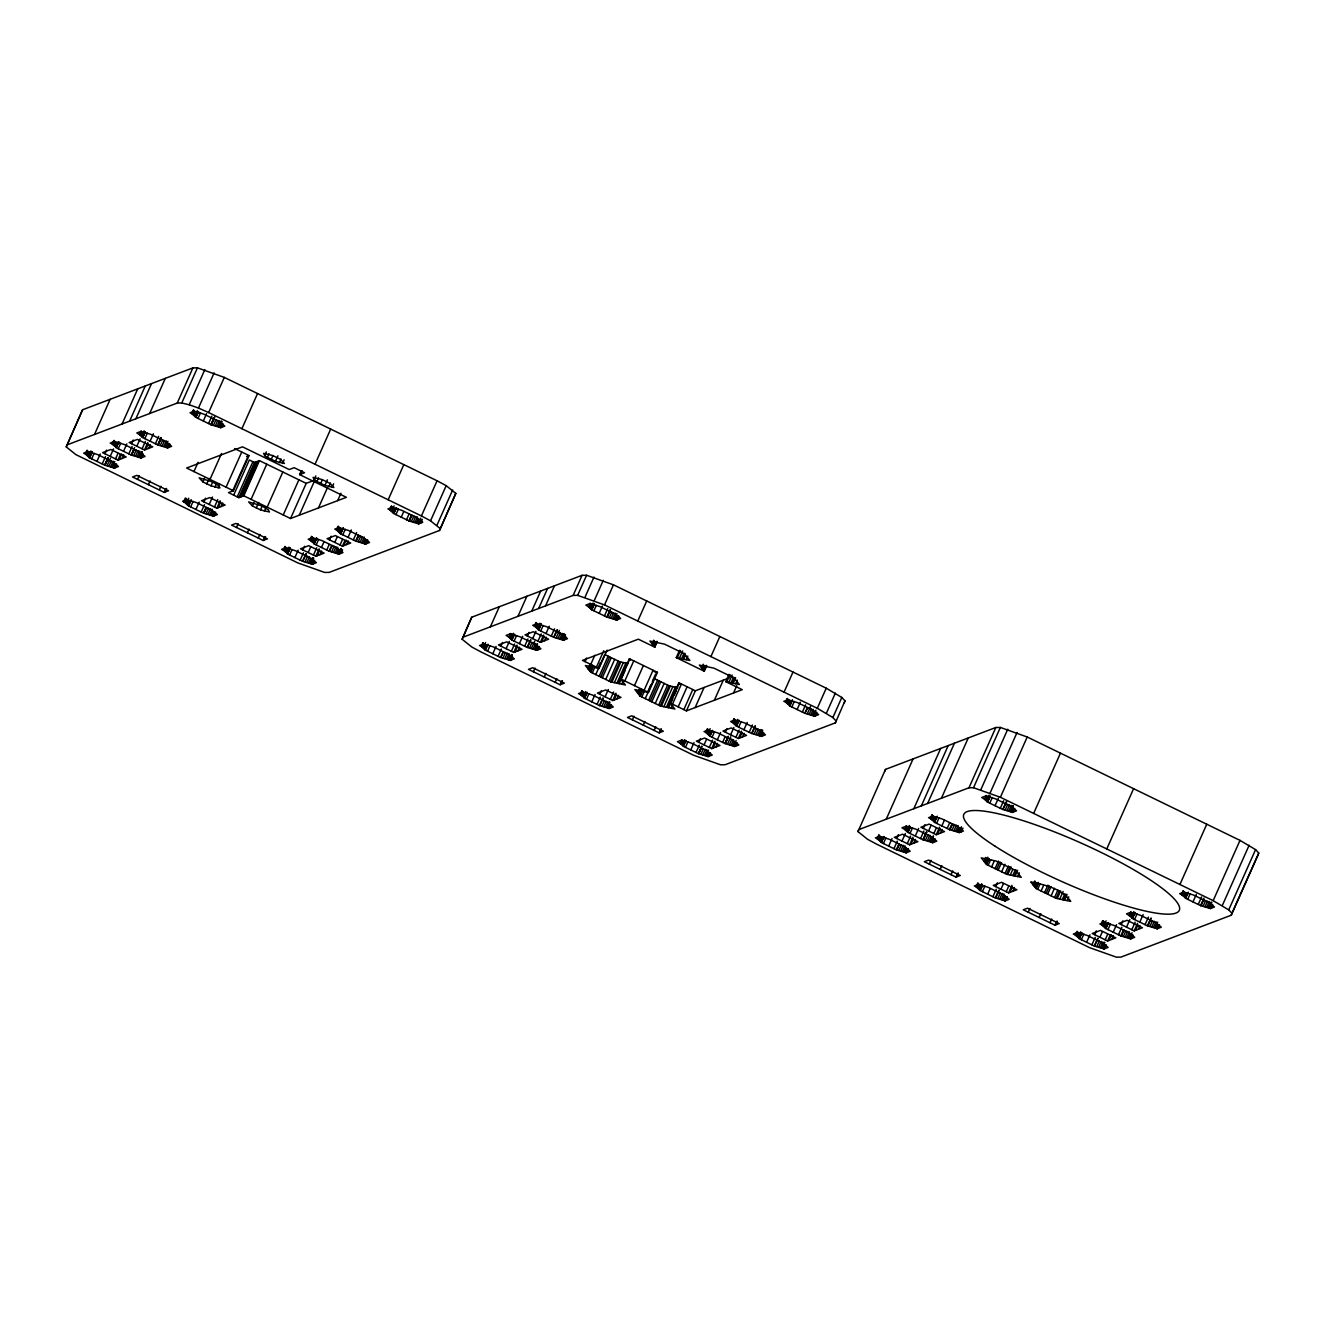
<?xml version="1.0" encoding="UTF-8"?>
<svg xmlns="http://www.w3.org/2000/svg" width="1325" height="1325" viewBox="0 0 1325 1325"><rect width="100%" height="100%" fill="white"/><g stroke="black" fill="none" stroke-linecap="round" stroke-linejoin="round"><path stroke-width="1.5" d="M66.25 446.889L82.564 409.789L192.903 367.886L197.442 367.837L224.306 377.393L437.068 480.776L446.194 485.662L455.817 493.397L439.519 530.48L329.163 572.4L324.642 572.433L297.777 562.893L75.873 454.624L66.25 446.889L82.564 409.789M439.519 530.48L455.817 493.397M844.986 700.826L835.396 722.837L725.04 764.757L720.518 764.79L693.654 755.25L480.876 651.867L471.75 646.981L462.127 639.246L471.717 617.218L582.072 575.315L586.594 575.265L613.458 584.822L826.237 688.205L841.806 697.447L844.986 700.826L844.34 702.747M471.717 617.218L462.127 639.246M835.396 722.837L836.042 720.916L832.862 717.537L817.293 708.295L604.515 604.912L577.65 595.356L573.129 595.405L462.773 637.308M857.987 831.603L858.65 829.682L968.989 787.762L973.527 787.729L1000.392 797.269L1213.17 900.652L1228.739 909.894L1231.919 913.273L1231.256 915.211L1120.917 957.114L1116.379 957.163L1089.531 947.623L876.753 844.224L867.61 839.338L857.987 831.603L885.481 769.394L995.837 727.491L1000.358 727.442L1027.223 736.998L1240.001 840.381L1255.57 849.623L1258.75 853.002L1258.104 854.923L1231.256 915.211M884.835 771.332L885.481 769.394M85.396 453.995L87.036 450.301M85.711 454.16L83.657 453.167L87.781 451.593L97.52 454.541L112.857 461.994L118.472 466.499L114.348 468.073L104.609 465.125L89.272 457.672L85.711 454.16L87.367 450.45M94.489 434.484L110.141 399.322M86.39 454.873L88.03 451.162M87.301 455.668L88.957 451.957M88.46 456.529L90.928 450.98M89.272 457.672L91.74 452.123M89.355 457.638L92.021 452.007M89.736 457.489L92.303 451.908M91.673 458.831L94.141 453.283M96.94 461.398L100.236 453.995M104.973 453.779L106.613 450.086M102.224 463.965L105.52 456.562M118.886 441.805L116.335 447.386L112.31 444.057L113.95 440.364M122.082 424L137.734 388.838M112.973 444.769L114.629 441.076M104.609 465.125L107.988 457.688M104.89 465.025L108.368 457.539M105.172 464.909L107.64 459.361M113.884 445.564L115.54 441.871M110.24 456.347L113.536 448.943M115.043 446.442L116.683 442.732M107.143 465.605L110.439 458.202M118.339 442.02L115.871 447.568L131.208 455.022L140.93 457.97L145.054 456.396L139.44 451.891L124.103 444.438L114.381 441.49L110.257 443.063L112.31 444.057M118.604 441.921L116.418 447.353M108.998 466.201L111.466 460.653M129.618 421.135L145.27 385.972M118.256 448.728L120.724 443.179M110.72 466.698L113.188 461.15M115.507 458.914L117.991 453.365M112.294 467.062L114.762 461.514M112.608 467.228L114.265 463.518M113.321 467.559L114.96 463.866M114.016 467.907L115.672 464.214M135.862 418.766L151.53 383.604M114.348 468.073L115.987 464.363M117.908 460.073L126.157 456.943L110.803 449.49L102.572 452.62L117.908 460.073L120.376 454.525M114.993 467.824L116.633 464.114M119.2 459.593L121.668 454.028M123.54 451.295L126.836 443.892M122.033 458.516L123.672 454.806M131.556 443.693L133.196 439.983M128.807 453.862L132.103 446.459M139.556 434.666L136.839 432.96L140.963 431.403L150.702 434.335L166.039 441.788L171.637 446.31L167.53 447.867L157.791 444.918L142.454 437.465L139.556 434.666L141.212 430.973M131.208 455.022L134.587 447.585M149.659 413.533L165.31 378.37M131.473 454.922L134.14 449.291L131.755 454.823M140.483 435.461L142.123 431.768M136.823 446.243L140.119 438.84M141.626 436.339L144.11 430.791M133.726 455.518L136.193 449.953M144.922 431.917L142.454 437.465L145.203 431.818M142.918 437.3L145.468 431.718M135.581 456.115L138.065 450.55M144.856 438.641L147.323 433.093M137.303 456.595L139.788 451.047M142.106 448.811L145.402 441.407M138.877 456.976L140.533 453.266M139.191 457.125L141.676 451.577M139.903 457.473L142.371 451.924M140.616 457.804L142.255 454.111M140.93 457.97L142.587 454.26M144.491 449.97L152.739 446.84L137.403 439.387L129.154 442.517L144.491 449.97L147.787 442.567M141.576 457.721L143.233 454.028M145.783 449.49L148.251 443.941M150.123 441.192L153.418 433.788M148.615 448.413L150.272 444.703M137.535 479.402L139.191 475.692M155.389 443.759L158.685 436.356M157.791 444.918L161.17 437.498L158.072 444.819M158.255 444.753L160.822 439.171M66.896 444.952L177.252 403.048L192.903 367.886M160.308 445.415L162.793 439.867M162.18 446.012L164.648 440.463M177.252 403.048L181.773 402.999L197.442 367.837M163.903 446.492L166.37 440.943M148.417 484.685L150.073 480.975M165.459 446.873L167.944 441.324M165.791 447.022L167.43 443.328M166.503 447.37L168.142 443.676M167.198 447.717L168.855 444.007M167.53 447.867L169.169 444.173M168.159 447.618L169.815 443.925M181.773 402.999L189.177 404.771L204.845 369.609M191.761 413.599L193.4 409.905M192.075 413.764L190.022 412.771L194.146 411.197L203.868 414.145L219.221 421.598L224.819 426.103L220.695 427.677L210.973 424.729L195.636 417.276L192.075 413.764L193.715 410.054M192.738 414.477L194.394 410.767M159.315 489.968L160.954 486.275M193.665 415.272L195.305 411.578M194.808 416.133L197.293 410.584M189.177 404.771L198.468 408.05L214.12 372.888M195.636 417.276L197.558 413.466M196.1 417.093L198.651 411.512M164.25 492.37L168.507 490.763L136.839 475.377L132.583 476.983L164.25 492.37L165.907 488.677M164.929 492.122L166.569 488.428M198.038 418.435L200.506 412.887M203.305 421.002L206.601 413.599M440.165 528.559L430.542 520.824L421.416 515.938L208.638 412.555L224.306 377.393M208.572 423.569L211.868 416.166M210.973 424.729L214.269 417.325L211.056 424.696M211.437 424.547L214.816 417.11M213.491 425.209L215.958 419.661M193.93 471.584L198.054 462.326M215.362 425.805L217.83 420.257M217.085 426.302L219.553 420.754M183.662 501.744L185.301 498.051M184.357 502.092L186.013 498.382M184.688 502.241L182.635 501.248L186.759 499.691L196.481 502.622L211.818 510.075L217.433 514.597L213.308 516.154L203.586 513.206L188.249 505.752L184.688 502.241L186.328 498.548M218.642 426.667L221.126 421.118M218.973 426.832L221.441 421.284M185.351 502.953L187.007 499.26M219.668 427.18L222.153 421.615M186.262 503.748L188.746 498.2M220.381 427.511L222.037 423.818M220.695 427.677L222.352 423.967M221.341 427.428L222.997 423.718M187.421 504.626L189.061 500.916M190.982 500.105L188.514 505.653L191.264 500.005M190.634 506.928L193.102 501.38M202.907 481.902L199.131 477.845L212.315 481.836L218.84 485.712L219.917 487.948L210.99 485.828L202.907 481.902L204.563 478.209M206.733 483.956L209.201 478.408M195.918 509.479L199.214 502.076M210.012 479.385L221.54 453.481M203.934 501.877L205.574 498.167M210.99 485.828L212.646 482.134M201.185 512.046L204.481 504.643M203.586 513.206L206.054 507.657M214.898 487.219L216.538 483.509M203.669 513.173L206.336 507.558M204.05 513.04L206.601 507.458M241.895 428.704L257.547 393.542M209.201 504.444L212.497 497.041M206.104 513.702L208.572 508.154M218.012 487.964L219.652 484.254M207.959 514.299L210.443 508.75M209.681 514.779L212.166 509.231M214.484 506.995L217.78 499.591M211.255 515.16L212.911 511.45M211.569 515.309L213.226 511.616M212.282 515.657L213.938 511.963M212.994 516.005L214.633 512.295M213.308 516.154L214.965 512.46M216.869 508.171L225.117 505.04L209.781 497.587L201.532 500.717L216.869 508.171L220.165 500.767M226.078 487.203L241.746 452.04M213.954 515.905L215.611 512.212M218.161 507.674L220.629 502.125M220.993 506.597L222.65 502.904M232.62 491.045L248.272 455.883M299.268 515.21L314.919 480.047L306.207 483.36L259.435 460.636L243.783 495.798L238.864 497.67L228.48 492.618L233.399 490.747L249.05 455.585L234.591 448.562M233.664 495.152L249.315 459.99L254.516 462.508L259.435 460.636M237.241 496.875L252.893 461.713M238.864 497.67L254.516 462.508M239.626 497.372L255.294 462.21M241.316 496.743L256.984 461.58M243.022 496.097L258.673 460.934M264.685 455.585L263.609 453.349L272.536 455.469L280.618 459.394L284.395 463.452L275.467 461.348L267.402 457.423L264.685 455.585L266.342 451.891M267.402 457.423L269.041 453.713M236.513 527.483L238.152 523.789M251.087 499.359L266.739 464.197M271.211 459.46L272.867 455.767M252.396 505.951L248.62 501.893L261.803 505.885L268.329 509.761L269.406 511.997L260.478 509.877L252.396 505.951L254.052 502.258M275.467 461.348L277.935 455.8M256.222 508.005L258.69 502.457M247.394 532.766L249.034 529.072M279.376 462.723L281.016 459.03M260.478 509.877L262.118 506.183M282.49 463.468L284.146 459.775M264.371 511.251L266.027 507.558M267.17 507.16L282.821 471.998M258.276 538.066L259.932 534.356M263.228 540.467L267.484 538.844L235.817 523.458L231.56 525.081L263.228 540.467L264.868 536.757M263.89 540.219L265.53 536.509M243.783 495.798L290.539 518.522L346.388 497.322L299.616 474.598L301.272 470.888M300.394 474.3L302.034 470.607M283.235 514.978L298.887 479.816M290.539 518.522L306.207 483.36M315.035 464.247L330.687 429.085M314.174 479.633L313.097 477.398L322.025 479.517L330.091 483.443L333.883 487.501L324.956 485.397L316.874 481.472L314.174 479.633L315.814 475.923M283.335 550.173L284.974 546.48M290.225 548.086L287.757 553.635L283.649 550.339L285.289 546.629M284.312 551.051L285.968 547.341M285.239 551.846L286.879 548.152M316.874 481.472L318.53 477.762M286.382 552.707L288.867 547.159M283.649 550.339L281.596 549.345L285.72 547.772L295.458 550.72L310.795 558.173L316.393 562.678L312.286 564.251L302.547 561.303L287.21 553.85L289.678 548.302M287.492 553.751L290.142 548.119M320.7 483.509L322.339 479.816M289.612 555.009L292.08 549.461M324.956 485.397L327.424 479.832M294.879 557.577L298.175 550.173M318.464 507.922L327.523 487.567M328.865 486.772L330.505 483.062M302.895 549.958L304.551 546.264M331.979 487.517L333.618 483.807M300.146 560.144L303.442 552.74M309.918 540.087L311.574 536.377M314.075 543.648L316.741 538.016L314.356 543.548L310.232 540.236L311.888 536.542M310.911 540.948L312.551 537.254M302.547 561.303L305.926 553.867M302.829 561.204L306.39 553.684M311.822 541.743L313.478 538.049M308.178 552.525L310.646 546.977M312.982 542.621L314.621 538.911M305.065 561.783L307.549 556.235M310.232 540.236L308.195 539.242L312.319 537.668L322.041 540.617L337.378 548.07L342.993 552.575L338.869 554.148L329.147 551.2L313.793 543.747L316.36 538.165M306.936 562.38L309.404 556.831M316.195 544.923L318.663 539.358M308.659 562.877L310.298 559.167M313.445 555.092L316.741 547.689M337.66 500.635L340.956 493.231M310.216 563.241L312.7 557.692M310.547 563.407L313.015 557.858M311.259 563.754L313.727 558.189M311.955 564.086L313.611 560.392M312.286 564.251L313.926 560.541M315.847 556.252L324.095 553.121L308.742 545.668L300.51 548.798L315.847 556.252L319.143 548.848M312.915 564.003L314.572 560.293M317.139 555.771L319.607 550.206M321.462 547.473L323.946 541.925M319.971 554.695L321.611 550.985M329.494 539.871L331.134 536.161M326.745 550.041L329.213 544.492M336.517 529.983L338.157 526.273M336.832 530.132L334.778 529.139L338.902 527.582L348.624 530.513L363.977 537.967L369.576 542.488L365.452 544.045L355.729 541.097L340.393 533.644L336.832 530.132L338.471 526.439M337.494 530.845L339.15 527.151M329.147 551.2L331.697 545.618M329.412 551.101L332.161 545.436M338.422 531.656L340.061 527.946M334.761 542.422L337.229 536.873M339.564 532.517L341.221 528.808M331.664 551.697L334.132 546.132M340.393 533.644L342.032 529.95M340.475 533.611L343.142 527.996M340.856 533.478L343.407 527.897M333.519 552.293L335.987 546.728M342.794 534.82L345.262 529.271M335.242 552.773L337.726 547.225M340.045 544.989L342.513 539.441M336.815 553.154L338.455 549.444M337.13 553.303L338.786 549.61M337.842 553.651L339.482 549.941M338.554 553.999L341.022 548.434M338.869 554.148L341.337 548.6M342.43 546.148L350.678 543.018L335.341 535.565L327.093 538.695L342.43 546.148L344.914 540.6M339.515 553.9L341.154 550.206M343.722 545.668L346.189 540.12M340.923 553.37L342.579 549.66M348.061 537.37L351.357 529.983M346.554 544.592L348.21 540.882M353.328 539.938L356.624 532.534M355.729 541.097L358.28 535.515M356.011 540.997L358.661 535.383M356.276 540.898L358.76 535.35M358.247 541.594L360.715 536.045M360.118 542.19L362.586 536.642M361.841 542.67L364.309 537.122M363.398 543.051L365.054 539.341M363.729 543.2L365.369 539.507M364.425 543.548L366.081 539.855M365.137 543.896L366.793 540.186M365.452 544.045L367.108 540.352M366.097 543.797L367.754 540.103M388.175 499.79L403.827 464.628M389.683 509.777L391.339 506.084M390.014 509.943L387.96 508.949L392.084 507.376L401.806 510.324L417.16 517.777L422.758 522.282L418.634 523.855L408.912 520.907L393.575 513.454L390.014 509.943L391.653 506.233M390.676 510.655L392.332 506.945M391.604 511.45L394.072 505.902M392.747 512.311L394.403 508.618M393.575 513.454L396.324 507.79M394.038 513.272L396.589 507.69M395.96 514.613L398.444 509.065M401.243 517.181L403.711 511.632M406.51 519.748L408.978 514.199M408.912 520.907L411.462 515.326M409.193 520.808L411.661 515.259M409.375 520.725L411.926 515.143M411.429 521.388L413.897 515.839M413.284 521.984L415.768 516.435M415.023 522.481L417.491 516.932M416.58 522.845L418.236 519.152M416.911 523.011L418.551 519.301M417.607 523.358L419.263 519.648M421.416 515.938L437.068 480.776M418.319 523.69L420.787 518.141M418.634 523.855L420.29 520.145M419.28 523.607L420.936 519.913M420.704 523.077L422.344 519.367M430.542 520.824L446.194 485.662M436.985 525.18L452.637 490.018M481.273 646.352L482.896 642.708M481.588 646.517L479.534 645.523L483.658 643.95L493.38 646.898L508.734 654.351L514.332 658.856L510.208 660.43L500.486 657.482L485.149 650.028L481.588 646.517L483.211 642.857M490.366 626.841L499.31 606.751M482.25 647.229L483.89 643.569M483.178 648.024L485.612 642.542M484.321 648.886L485.944 645.242M485.149 650.028L487.666 644.513M485.414 649.929L488.13 644.348M487.55 651.188L489.985 645.706M492.817 653.755L496.063 646.451M500.833 646.136L502.457 642.493M498.084 656.322L501.347 649.018M508.85 637.126L506.133 635.42L510.241 633.847L519.98 636.795L535.317 644.248L540.931 648.77L536.807 650.327L527.068 647.378L511.732 639.925L508.85 637.126L510.473 633.483M517.942 616.357L526.886 596.267M500.486 657.482L503.202 651.9M500.949 657.299L503.483 651.801M509.761 637.921L511.384 634.277M506.117 648.703L509.363 641.399M510.92 638.799L513.355 633.317M503.003 657.962L505.454 652.496M511.732 639.925L514.183 634.443M512.013 639.826L514.729 634.244M504.875 658.558L507.309 653.092M514.133 641.101L516.568 635.619M506.597 659.055L509.032 653.573M511.384 651.271L514.63 643.967M508.154 659.419L509.794 655.776M508.485 659.585L510.108 655.925M509.181 659.933L511.632 654.451M509.893 660.264L512.328 654.782M531.739 611.123L540.683 591.033M510.208 660.43L511.848 656.769M513.785 652.43L522.017 649.3L506.68 641.847L498.448 644.977L513.785 652.43L517.032 645.126M510.854 660.181L512.493 656.521M515.061 651.95L517.512 646.467M519.4 643.652L522.663 636.348M517.909 650.873L519.533 647.213M538.646 608.506L547.589 588.416M527.433 636.05L529.056 632.389M524.683 646.219L527.93 638.915M534.439 626.162L536.078 622.502M541.312 624.141L538.878 629.623L534.77 626.311L536.393 622.667M535.433 627.023L537.056 623.379M527.068 647.378L530.613 639.975M545.536 605.889L554.479 585.799M527.549 647.213L530.878 639.876M536.36 627.835L537.983 624.174M532.7 638.6L535.946 631.296M537.503 628.696L539.938 623.214M529.602 647.875L532.037 642.393M534.77 626.311L532.716 625.317L536.84 623.76L546.562 626.692L561.916 634.162L567.514 638.667L563.39 640.223L553.668 637.292L538.331 629.839L540.848 624.323M538.596 629.723L541.229 624.174M531.457 648.472L534.704 641.168M540.716 630.998L543.167 625.516M533.18 648.952L535.615 643.47M537.967 641.168L541.229 633.863M534.753 649.333L537.188 643.851M535.068 649.482L537.503 644M535.78 649.83L537.403 646.169M536.476 650.178L538.116 646.517M536.807 650.327L538.43 646.666M540.368 642.327L548.616 639.197L533.279 631.743L525.031 634.874L540.368 642.327L543.631 635.023M537.453 650.078L539.076 646.434M541.66 641.847L544.095 636.364M545.999 633.565L549.246 626.245M544.492 640.77L546.115 637.11M533.412 671.758L535.035 668.098M551.266 636.116L554.529 628.812M553.668 637.292L556.997 629.938M553.949 637.176L557.477 629.773M573.129 595.405L582.072 575.315M556.185 637.772L559.448 630.468M558.04 638.368L560.492 632.886M577.65 595.356L586.594 575.265M559.779 638.849L562.214 633.383M544.293 677.042L545.917 673.382M561.336 639.23L563.787 633.747M561.668 639.379L564.102 633.913M562.363 639.727L563.986 636.083M563.075 640.074L565.51 634.592M563.39 640.223L565.03 636.58M564.036 639.992L565.659 636.331M585.054 597.128L593.997 577.037M555.175 682.325L556.815 678.682M588.615 606.833L585.898 605.128L590.023 603.554L599.745 606.502L615.082 613.955L620.696 618.46L616.572 620.034L606.85 617.086L591.513 609.632L588.615 606.833L590.238 603.173M589.526 607.628L591.165 603.985M590.685 608.49L593.12 603.024M594.345 600.407L603.289 580.317M591.513 609.632L593.948 604.15M591.596 609.599L594.213 604.051M591.977 609.45L594.494 603.952M560.127 684.743L564.384 683.12L532.716 667.734L528.46 669.34L560.127 684.743L561.75 681.083M560.79 684.478L562.413 680.835M593.898 610.792L596.349 605.326M599.182 613.359L602.428 606.055M604.515 604.912L613.458 584.822M604.448 615.926L607.695 608.622M585.087 661.639L586.71 657.995M606.85 617.086L610.179 609.748M607.115 616.986L610.56 609.599M607.397 616.87L609.831 611.405M609.368 617.566L611.802 612.1M588.068 668.843L589.691 665.2M588.482 669.373L590.122 665.713M590.751 664.405L594.826 655.262M611.223 618.179L613.674 612.697M589.41 670.5L591.844 665.034M612.945 618.659L615.396 613.177M580.234 694.449L581.857 690.789M590.321 671.642L592.772 666.16M587.108 692.428L584.673 697.911L580.549 694.598L582.172 690.954M729.048 678.003L695.36 690.789L678.864 682.773L669.92 702.863L674.872 709.024L660.231 705.927L640.223 696.205L634.874 689.58L648.488 692.445L657.432 672.355L629.375 658.724L620.431 678.814L625.4 684.975L610.742 681.878L590.751 672.156L593.186 666.69M614.518 619.04L616.953 613.558M614.833 619.189L616.473 615.529M581.228 695.31L582.851 691.667M615.545 619.537L617.168 615.877M592.308 672.918L594.743 667.436M582.139 696.122L583.762 692.462M616.257 619.868L617.881 616.224M616.572 620.034L618.195 616.373M617.218 619.785L618.841 616.125M596.432 667.154L603.736 650.724M583.298 696.983L585.733 691.501M580.549 694.598L578.512 693.604L582.619 692.048L592.358 694.979L607.695 702.449L613.309 706.954L609.185 708.511L599.447 705.579L584.11 698.109L585.832 694.433M584.391 698.01L587.025 692.462M598.022 668.197L600.457 662.715M595.737 674.591L604.697 654.5L619.686 661.788L628.166 663.577M590.751 672.156L585.402 665.531L598.999 668.413L607.132 650.144M586.511 699.285L588.946 693.803M599.182 676.263L608.125 656.173M600.738 677.025L609.682 656.935M602.312 677.787L611.256 657.697M591.778 701.852L595.041 694.532M605.74 679.443L614.684 659.353M599.811 694.234L601.434 690.573M597.062 704.403L600.308 697.099M609.185 681.116L618.129 661.026M599.447 705.579L602.792 698.225M599.728 705.463L603.256 698.06M610.742 681.878L619.686 661.788M637.756 621.061L646.716 600.97M605.078 696.801L608.324 689.497M611.885 682.127L620.829 662.036M601.981 706.059L604.415 700.577M603.836 706.656L606.27 701.173M614.402 682.657L623.346 662.566M605.558 707.136L607.993 701.67M616.92 683.187L625.864 663.096M610.345 699.352L613.608 692.048M607.132 707.517L609.566 702.035M618.063 683.418L627.007 663.328M607.446 707.666L609.881 702.2M608.158 708.014L609.782 704.37M620.796 679.261L629.739 659.171M619.206 683.667L624.903 670.881M608.854 708.362L610.494 704.701M609.185 708.511L610.808 704.867M612.746 700.527L620.994 697.397L605.658 689.944L597.409 693.074L612.746 700.527L616.009 693.223M609.831 708.279L611.454 704.618M614.038 700.031L616.473 694.548M621.74 684.197L623.363 680.553M616.87 698.954L618.493 695.31M624.82 680.951L633.764 660.86M652.132 643.851L653.755 640.19M652.546 644.364L654.186 640.704M634.46 685.638L643.403 665.548M652.91 644.811L654.533 641.151M653.689 645.772L655.328 642.128M654.484 646.749L656.918 641.283M598.999 668.413L582.503 660.397L638.335 639.18L654.848 647.196L657.283 641.714M637.557 692.892L639.18 689.248M637.971 693.406L639.594 689.762M638.898 694.548L641.333 689.066M639.809 695.691L642.244 690.209M640.223 696.205L642.675 690.723M644.099 690.325L653.043 670.235M641.797 696.967L644.232 691.484M632.373 719.839L633.996 716.196M647.511 692.246L650.757 684.942M652.38 681.282L655.643 673.978M645.225 698.639L654.169 678.549L669.175 685.837L677.638 687.625M648.67 700.312L657.614 680.222M650.227 701.074L659.171 680.967M651.784 701.819L660.728 681.729M643.271 725.139L644.894 721.479M655.229 703.492L664.173 683.402M706.772 665.763L704.32 671.245L676.263 657.614L679.526 650.31M677.257 657.813L680.503 650.509M658.658 705.165L667.601 685.075M679.41 658.277L682.657 650.973M660.231 705.927L669.175 685.837M681.563 658.724L684.015 653.258M661.374 706.159L670.317 686.068M682.557 658.939L684.992 653.457M683.7 659.171L685.323 655.527M663.891 706.705L672.835 686.598M654.152 730.423L655.776 726.763M686.217 659.717L687.841 656.057M666.409 707.235L675.352 687.145M667.552 707.467L676.495 687.377M670.268 703.31L679.212 683.22M668.694 707.716L672.769 698.573M674.392 694.929L676.015 691.269M659.105 732.824L663.345 731.218L631.677 715.815L627.437 717.438L659.105 732.824L660.728 729.181M659.767 732.576L661.39 728.916M672.487 704.122L681.431 684.031M671.212 708.246L672.835 704.585M678.168 706.871L687.112 686.781M701.621 667.883L703.244 664.239M683.832 709.637L692.776 689.53M702.399 668.843L704.022 665.2M703.178 669.821L704.801 666.177M703.973 670.798L706.407 665.316M669.92 702.863L686.416 710.879L695.36 690.789M710.896 656.604L719.856 636.513M695.145 707.567L704.088 687.476M686.068 740.526L683.551 746.025L680.189 743.408L681.812 739.747M681.116 744.203L682.739 740.559M682.259 745.064L684.694 739.598M680.189 743.408L677.473 741.702L681.597 740.128L691.319 743.077L706.672 750.53L712.27 755.035L708.146 756.608L698.424 753.66L683.087 746.207L685.803 740.625M685.472 747.366L687.923 741.901M690.756 749.933L694.002 742.629M714.341 700.279L723.284 680.189M698.772 742.315L700.395 738.671M686.416 710.879L742.248 689.679L725.752 681.663L728.998 674.342M726.729 681.862L729.992 674.558M696.023 752.501L699.285 745.197M705.794 732.443L707.418 728.783M706.109 732.592L704.055 731.599L708.179 730.042L717.918 732.973L733.255 740.427L738.87 744.948L734.746 746.505L725.007 743.557L709.67 736.104L706.109 732.592L707.732 728.949M728.899 682.325L732.145 675.005M706.788 733.305L708.411 729.661M701.67 746.356L698.424 753.66L701.952 746.257M698.888 753.478L701.405 747.979M707.699 734.1L710.134 728.634M731.052 682.773L733.487 677.29M704.039 744.882L706.49 739.4M708.858 734.977L710.482 731.317M732.029 682.988L734.481 677.506M700.942 754.14L703.376 748.675M709.67 736.104L712.386 730.522M733.172 683.22L735.623 677.737M710.134 735.938L712.668 730.423M702.797 754.737L705.248 749.271M712.072 737.28L714.506 731.798M735.69 683.75L737.329 680.106M704.536 755.233L706.97 749.751M709.322 747.449L712.568 740.145M733.537 692.992L736.783 685.688M706.092 755.614L708.544 750.132M706.424 755.763L708.047 752.103M707.119 756.111L708.743 752.451M707.832 756.442L709.455 752.799M708.146 756.608L709.786 752.948M711.724 748.608L719.955 745.478L704.618 738.025L696.37 741.155L711.724 748.608L714.97 741.304M708.792 756.36L710.415 752.699M712.999 748.128L715.45 742.646M717.338 739.83L720.601 732.526M715.831 747.052L717.471 743.391M725.371 732.228L726.994 728.568M722.622 742.398L725.057 736.915M732.377 722.34L734 718.68M732.708 722.489L730.655 721.496L734.779 719.939L744.501 722.887L759.838 730.34L765.452 734.845L761.328 736.402L751.606 733.47L736.269 726.017L732.708 722.489L734.332 718.846M733.371 723.218L734.994 719.558M725.007 743.557L728.27 736.253L725.106 743.524M725.471 743.391L728.005 737.876M734.282 724.013L735.922 720.353M730.638 734.779L733.884 727.475M735.441 724.874L737.876 719.392M727.541 744.054L730.787 736.75M736.269 726.017L737.975 722.324M736.534 725.901L739.251 720.32M729.396 744.65L731.831 739.168M738.654 727.177L741.106 721.694M731.118 745.13L733.553 739.648M735.905 737.346L739.168 730.042M732.692 745.511L734.315 741.851M733.007 745.66L734.63 742.017M733.719 746.008L736.153 740.526M734.414 746.356L736.054 742.696M734.746 746.505L736.369 742.861M738.307 738.505L746.555 735.375L731.201 727.922L722.97 731.052L738.307 738.505L741.553 731.201M735.392 746.257L737.015 742.613M739.598 738.025L742.033 732.543M743.938 729.744L747.184 722.423M742.431 736.948L744.054 733.288M749.205 732.294L752.451 724.99M751.606 733.47L754.935 726.133M752.07 733.288L755.399 725.951M754.124 733.951L756.558 728.468M755.979 734.547L758.43 729.065M757.701 735.044L760.152 729.562M759.275 735.408L761.709 729.926M759.589 735.557L762.041 730.092M760.302 735.905L762.736 730.423M761.014 736.253L762.637 732.592M761.328 736.402L762.952 732.758M761.974 736.17L763.598 732.51M784.052 692.147L792.996 672.057M785.559 702.151L787.183 698.49M792.433 700.13L789.998 705.596L785.874 702.3L787.514 698.639M786.553 703.012L788.176 699.368M787.464 703.807L789.104 700.163M788.623 704.685L790.247 701.024M785.874 702.3L783.837 701.306L787.961 699.733L797.683 702.681L813.02 710.134L818.635 714.639L814.511 716.212L804.788 713.264L789.435 705.811L791.158 702.134M789.717 705.712L792.35 700.163M791.837 706.97L794.271 701.505M797.103 709.537L800.366 702.233M802.387 712.105L805.633 704.801M804.788 713.264L807.306 707.749M805.053 713.165L807.77 707.583M807.306 713.761L810.552 706.44M809.161 714.357L811.596 708.875M810.883 714.838L813.335 709.355M812.457 715.218L814.08 711.558M812.772 715.368L814.411 711.707M813.484 715.715L815.918 710.233M817.293 708.295L826.237 688.205M814.196 716.047L815.819 712.403M814.511 716.212L816.134 712.552M815.157 715.964L816.78 712.32M826.419 713.181L835.363 693.091M832.862 717.537L841.806 697.447M877.133 838.725L878.823 834.949M884.09 836.522L881.489 842.203L877.465 838.874L879.137 835.098M886.226 819.198L913.074 758.927M878.127 839.586L879.8 835.827M879.038 840.381L880.727 836.622M880.198 841.259L881.87 837.483M877.465 838.874L875.411 837.88L879.535 836.307L889.257 839.255L904.594 846.708L910.209 851.213L906.085 852.787L896.363 849.838L881.026 842.385L883.527 836.737M881.108 842.352L883.808 836.638M883.411 843.545L885.928 837.897M888.694 846.112L892.04 838.576M896.71 838.51L898.383 834.733M893.961 848.679L897.323 841.143M913.819 808.714L940.651 748.443M904.71 829.483L901.994 827.777L906.118 826.22L915.857 829.152L931.193 836.605L936.792 841.127L932.684 842.683L922.945 839.735L907.608 832.282L904.71 829.483L906.399 825.723M896.363 849.838L898.963 844.158M896.628 849.739L899.344 844.008L896.909 849.623M905.637 830.278L907.31 826.518M901.977 841.06L905.339 833.524M906.78 831.156L909.298 825.508M898.88 850.335L901.398 844.671M908.453 830.411L910.126 826.634M907.89 832.183L910.391 826.535M908.072 832.117L909.828 828.307M900.735 850.932L903.253 845.267M921.355 805.848L948.203 745.577M910.01 833.458L912.528 827.794M902.457 851.412L904.975 845.764M907.261 843.628L910.606 836.092M904.031 851.793L905.704 848.017M904.346 851.942L906.035 848.182M905.058 852.29L906.731 848.513M905.77 852.621L907.443 848.861M927.616 803.48L954.447 743.209M906.085 852.787L907.758 849.01M909.646 844.787L917.894 841.657L902.557 834.203L894.309 837.334L909.646 844.787L913.008 837.251M906.731 852.538L908.403 848.778M910.938 844.307L913.455 838.659M915.277 836.009L918.639 828.473M913.77 843.23L915.459 839.454M923.293 828.407L924.983 824.63M920.544 838.576L923.906 831.04M930.316 818.519L931.988 814.759M937.272 816.332L934.655 822.013L930.63 818.668L932.32 814.908M931.309 819.397L932.982 815.62M922.945 839.735L926.39 832.183M941.412 798.246L968.244 737.975M923.227 839.636L926.573 832.1M923.409 839.57L926.854 832.001M932.22 820.192L933.91 816.415M928.577 830.974L931.094 825.309M933.38 821.053L935.052 817.293M925.463 840.232L927.98 834.584M930.63 818.668L928.593 817.674L932.717 816.117L942.439 819.065L957.776 826.518L963.391 831.023L959.267 832.58L949.545 829.649L934.191 822.196L936.99 816.432M927.334 840.828L929.852 835.181M936.593 823.355L939.11 817.707M929.057 841.309L930.73 837.549M933.843 833.524L936.361 827.877M930.614 841.69L933.131 836.042M930.945 841.839L933.463 836.191M931.657 842.187L933.33 838.427M932.353 842.534L934.026 838.758M932.684 842.683L934.357 838.924M936.245 834.7L944.493 831.57L929.14 824.1L920.908 827.231L936.245 834.7L939.591 827.164M933.313 842.435L935.003 838.675M937.537 834.203L940.054 828.556M941.86 825.922L944.377 820.258M940.369 833.127L942.042 829.367M929.289 864.115L930.962 860.339M947.143 828.473L949.661 822.825M949.545 829.649L952.046 823.984M949.628 829.616L952.327 823.885M950.008 829.467L952.609 823.786M968.989 787.762L995.837 727.491M952.062 830.129L954.58 824.481M953.917 830.725L956.435 825.077M973.527 787.729L1000.358 727.442M955.64 831.222L958.157 825.558M940.17 869.399L941.843 865.639M957.213 831.587L958.886 827.827M957.528 831.752L959.217 827.976M958.24 832.083L959.913 828.324M958.952 832.431L961.47 826.783M959.267 832.58L960.94 828.821M959.913 832.348L961.586 828.572M961.321 831.802L963.01 828.042M980.931 789.485L1007.762 729.214M984.492 799.19L981.775 797.484L985.883 795.911L995.622 798.859L1010.958 806.312L1016.573 810.817L1012.449 812.391L1002.71 809.442L987.373 801.989L984.492 799.19L986.164 795.431M951.052 874.682L952.725 870.923M985.403 799.985L987.075 796.226M986.562 800.863L989.079 795.199M990.222 792.764L1017.053 732.493M987.373 801.989L989.974 796.308M987.655 801.89L990.438 796.126M956.004 877.1L960.261 875.477L928.593 860.091L924.337 861.714L956.004 877.1L957.677 873.324M956.667 876.835L958.339 873.076M989.775 803.149L992.293 797.501M995.042 805.716L998.404 798.18M1000.392 797.269L1027.223 736.998M1000.325 808.283L1003.671 800.747M1002.71 809.442L1006.354 801.807M1003.191 809.277L1006.619 801.708M1005.244 809.939L1007.762 804.275M983.945 861.2L985.618 857.441M984.359 861.73L986.032 857.954M1007.099 810.536L1009.617 804.871M985.287 862.857L987.787 857.209M1008.822 811.016L1011.339 805.368M986.198 863.999L988.715 858.352M976.111 886.806L977.784 883.046M976.426 886.955L974.372 885.961L978.496 884.404L988.235 887.352L1003.572 894.806L1009.17 899.311L1005.062 900.867L995.323 897.936L979.987 890.483L976.426 886.955L978.098 883.195M986.612 864.513L981.262 857.888L995.92 860.985L1015.927 870.707L1021.26 877.332L1006.619 874.235L986.612 864.513L989.129 858.865M1010.395 811.397L1012.913 805.733M1010.71 811.546L1013.227 805.898M977.088 887.684L978.778 883.907M1011.422 811.894L1013.095 808.118M978.016 888.479L979.688 884.702M988.185 865.275L990.686 859.627M1012.134 812.242L1013.807 808.465M1012.449 812.391L1014.122 808.614M1013.095 812.142L1014.768 808.382M979.158 889.34L981.676 883.692M979.987 890.483L982.504 884.818M980.268 890.367L982.206 886.508M991.613 866.948L994.131 861.3M982.388 891.642L984.906 885.994M995.058 868.62L998.404 861.084M996.615 869.382L999.977 861.846M998.172 870.144L1001.534 862.608M987.655 894.209L990.173 888.545M1001.617 871.817L1004.963 864.281M995.671 886.591L997.361 882.831M992.922 896.76L996.284 889.224M1005.046 873.473L1008.408 865.937M995.323 897.936L998.768 890.367M995.787 897.754L999.232 890.185M1006.619 874.235L1009.965 866.699M1033.633 813.418L1060.464 753.147M1000.955 889.158L1003.472 883.51M1007.762 874.483L1011.108 866.948M997.841 898.416L1000.358 892.768M1010.279 875.013L1012.797 869.366M999.713 899.012L1002.23 893.365M1001.435 899.509L1003.952 893.845M1012.797 875.543L1015.314 869.896M1006.222 891.708L1008.739 886.061M1002.992 899.874L1004.681 896.114M1013.94 875.792L1016.457 870.128M1003.323 900.039L1004.996 896.263M1004.035 900.371L1005.708 896.611M1015.082 876.024L1017.6 870.376M1004.731 900.718L1006.404 896.959M1005.062 900.867L1006.735 897.108M1008.623 892.884L1016.871 889.754L1001.518 882.301L993.286 885.431L1008.623 892.884L1011.969 885.348M1005.692 900.636L1007.381 896.859M1009.915 892.387L1012.433 886.74M1017.6 876.554L1019.289 872.794M1012.747 891.311L1014.42 887.551M1033.003 884.736L1034.693 880.976M1033.434 885.249L1035.107 881.489M1033.848 885.762L1035.521 882.003M1034.759 886.905L1036.448 883.146M1035.686 888.048L1038.204 882.4M1036.1 888.562L1030.751 881.937C1045.077 884.868 1062.004 888.661 1070.749 901.381L1056.091 898.284L1036.1 888.562L1038.618 882.914M1037.657 889.323L1040.175 883.676M1028.25 912.196L1029.923 908.437M1041.102 890.996L1043.62 885.348M1044.531 892.669L1047.893 885.133M1046.104 893.431L1049.45 885.895M1047.661 894.176L1051.023 886.657M1039.131 917.496L1040.821 913.72M1051.106 895.849L1054.452 888.313M1054.534 897.522L1057.897 889.986M1056.091 898.284L1059.453 890.748M1057.251 898.532L1060.596 890.996M1059.768 899.062L1063.114 891.526M1050.029 922.78L1051.702 919.02M1062.286 899.592L1064.803 893.944M1063.428 899.824L1065.946 894.176M1064.571 900.073L1067.089 894.425M1054.965 925.181L1059.222 923.575L1027.554 908.188L1023.298 909.795L1054.965 925.181L1056.654 921.422M1055.628 924.933L1057.317 921.157M1067.089 900.602L1068.762 896.843M1106.773 848.961L1133.604 788.69M1079.229 938.464L1081.929 932.734L1079.511 938.365L1075.387 935.052L1077.076 931.293M1076.066 935.765L1077.738 932.005M1076.977 936.56L1078.666 932.8M1078.136 937.438L1080.653 931.773M1075.387 935.052L1073.349 934.059L1077.473 932.485L1087.196 935.433L1102.533 942.887L1108.147 947.392L1104.023 948.965L1094.301 946.017L1078.947 938.564L1081.548 932.883M1081.349 939.723L1083.867 934.075M1086.616 942.29L1089.978 934.754M1094.649 934.688L1096.322 930.912M1091.899 944.858L1095.245 937.322M1100.959 924.452L1102.632 920.693M1101.671 924.8L1103.344 921.024M1101.986 924.949L1099.932 923.956L1104.056 922.399L1113.778 925.33L1129.132 932.783L1134.73 937.305L1130.606 938.862L1120.884 935.914L1105.547 928.461L1101.986 924.949L1103.659 921.19M1102.648 925.662L1104.338 921.902M1094.301 946.017L1097.729 938.448M1094.566 945.918L1098.11 938.315M1103.576 926.457L1106.093 920.809M1099.916 937.239L1102.433 931.591M1104.719 927.334L1106.408 923.558M1096.818 946.514L1099.336 940.849M1105.547 928.461L1108.147 922.78L1105.812 928.361M1106.011 928.295L1108.611 922.614M1098.673 947.11L1101.191 941.446M1107.948 929.637L1110.449 923.989M1100.396 947.59L1102.913 941.942M1105.199 939.806L1107.7 934.158M1101.969 947.971L1104.487 942.307M1102.284 948.12L1104.802 942.472M1102.996 948.468L1104.669 944.692M1103.708 948.799L1105.381 945.04M1104.023 948.965L1105.696 945.189M1107.584 940.965L1115.832 937.835L1100.495 930.382L1092.247 933.512L1107.584 940.965L1110.102 935.317M1104.669 948.717L1106.342 944.957M1108.876 940.485L1111.393 934.837M1113.215 932.187L1116.561 924.668M1111.708 939.408L1113.381 935.632M1121.232 924.585L1122.921 920.809M1118.482 934.754L1121.844 927.218M1135.194 912.511L1132.593 918.192L1129.248 915.575L1130.921 911.799M1120.884 935.914L1123.484 930.233M1121.165 935.814L1123.865 930.1M1121.43 935.715L1123.948 930.067M1130.159 916.37L1131.832 912.594M1126.515 927.152L1129.861 919.616M1131.318 917.231L1133.836 911.583M1123.401 936.411L1125.919 930.763M1129.248 915.575L1126.532 913.852L1130.639 912.296L1140.378 915.244L1155.715 922.697L1161.329 927.202L1157.205 928.759L1147.467 925.827L1132.13 918.374L1134.647 912.71M1132.213 918.341L1134.73 912.693M1125.273 937.007L1127.774 931.359M1134.531 919.533L1137.049 913.886M1126.995 937.487L1129.513 931.839M1131.782 929.703L1135.144 922.167M1128.552 937.868L1130.242 934.092M1128.883 938.017L1130.556 934.258M1129.579 938.365L1132.097 932.717M1130.291 938.713L1131.964 934.937M1130.606 938.862L1132.295 935.102M1134.183 930.879L1142.415 927.748L1127.078 920.295L1118.847 923.426L1134.183 930.879L1137.529 923.343M1131.252 938.613L1132.941 934.854M1135.459 930.382L1137.976 924.734M1139.798 922.101L1143.16 914.565M1138.307 929.305L1139.98 925.546M1145.082 924.651L1148.427 917.115M1147.467 925.827L1150.912 918.258M1147.748 925.711L1151.11 918.175M1148.03 925.612L1150.547 919.964M1150.001 926.308L1152.518 920.66M1151.856 926.904L1154.373 921.256M1153.578 927.401L1156.096 921.736M1155.152 927.765L1157.669 922.117M1155.466 927.931L1157.139 924.154M1156.178 928.262L1157.851 924.502M1156.891 928.61L1158.563 924.85M1157.205 928.759L1158.878 924.999M1157.851 928.527L1159.524 924.751M1179.912 884.504L1206.76 824.233M1181.436 894.508L1183.109 890.731M1188.376 892.305L1185.776 898.002L1181.751 894.657L1183.424 890.897M1182.43 895.369L1184.103 891.609M1183.341 896.164L1185.014 892.404M1184.5 897.042L1186.173 893.265M1181.751 894.657L1179.697 893.663L1183.821 892.089L1193.56 895.037L1208.897 902.491L1214.512 906.996L1210.387 908.569L1200.649 905.621L1185.312 898.168L1188.111 892.421M1187.713 899.344L1190.231 893.679M1192.98 901.894L1196.342 894.358M1198.264 904.462L1201.609 896.926M1200.649 905.621L1204.011 898.085M1200.748 905.588L1203.448 899.874M1201.113 905.455L1203.729 899.758M1203.183 906.118L1205.684 900.453M1205.038 906.714L1207.555 901.05M1206.76 907.194L1209.278 901.547M1208.334 907.575L1210.007 903.799M1208.648 907.724L1211.166 902.077M1209.361 908.072L1211.878 902.424M1213.17 900.652L1240.001 840.381M1210.056 908.42L1211.746 904.644M1210.387 908.569L1212.06 904.809M1211.033 908.321L1212.706 904.561M1222.296 905.538L1249.127 845.267M1228.739 909.894L1255.57 849.623M1231.919 913.273L1258.75 853.002M246.582 456.529L249.05 455.585M299.616 474.598L304.535 472.727L294.15 467.675L289.231 469.547L242.475 446.823L186.626 468.023L233.399 490.747M676.263 657.614L689.878 660.479L684.528 653.854L664.537 644.132L649.879 641.052L654.848 647.196M725.752 681.663L739.367 684.528L734.017 677.903L714.009 668.181L699.368 665.084L704.32 671.245M654.285 671.692L657.432 672.355M198.468 408.05L208.638 412.555M620.431 678.814L648.488 692.445M678.864 682.773L680.007 684.197M629.375 658.724L630.518 660.148M995.042 846.195A117.958 21.498 24 0 0 1175.954 913.074A117.958 21.498 24 0 0 1043.636 827.744A117.958 21.498 24 0 0 995.042 846.195"/></g></svg>
